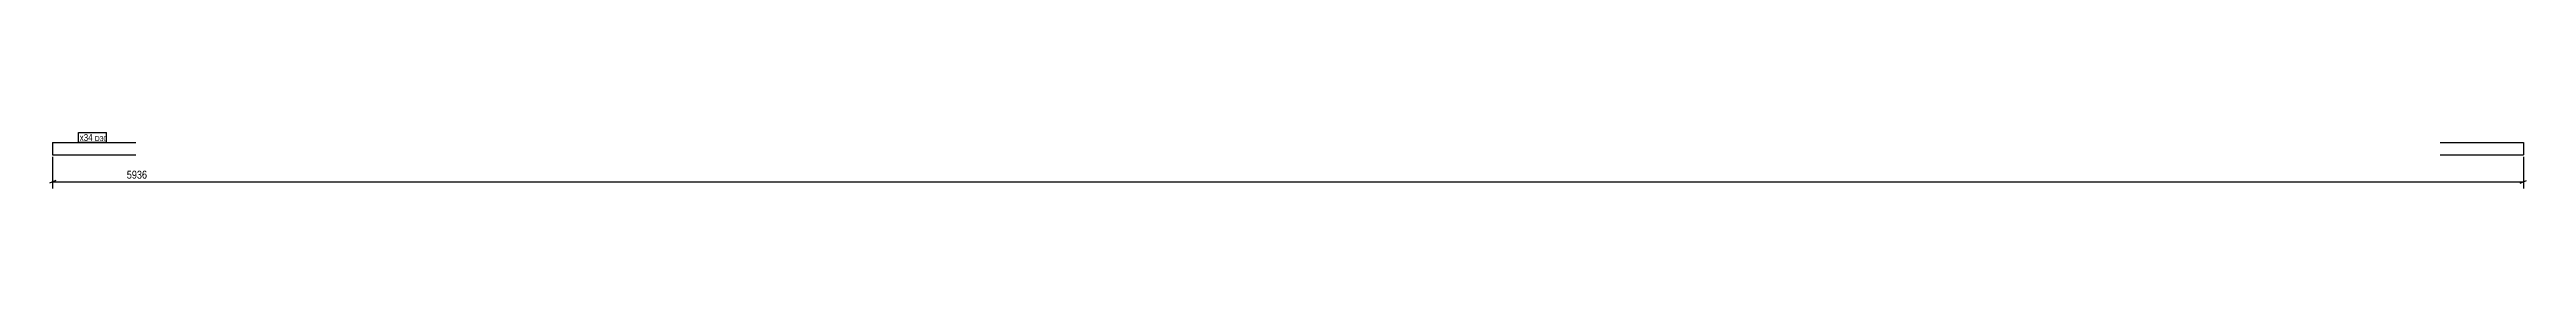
# Model space of a CAD drawing. Header units: millimetres. Extents: x 275 to 6226, y 15 to 150.
import ezdxf

# ---------------------------------------------------------------- set-up
doc = ezdxf.new("R2010")
doc.units = ezdxf.units.MM
for name, color, linetype in [('MÅLSÆTNING', 7, 'Continuous'), ('STÅL', 7, 'Continuous'), ('TEKST', 7, 'Continuous')]:
    doc.layers.add(name, color=color, linetype=linetype)
doc.styles.add('Arial Narrow', font='ARIALN.TTF', dxfattribs={"height": 0.2})

msp = doc.modelspace()

# ---------------------------------------------------------------- linework, layer by layer
at = {"layer": 'MÅLSÆTNING', "color": 7, "linetype": 'Continuous'}
for p, q in [((282.5, 91), (282.5, 15)), ((6218.3, 91), (6218.3, 15)), ((290, 34), (275, 28)), ((282.5, 31), (6218.3, 31)), ((6210.8, 28), (6225.8, 34))]:
    msp.add_line(p, q, dxfattribs=at)
at = {"layer": 'STÅL', "color": 2, "linetype": 'Continuous'}
for p, q in [((282.5, 126), (482.5, 126)), ((282.5, 126), (282.5, 103.5)), ((6018.3, 126), (6218.3, 126)), ((6218.3, 126), (6218.3, 96)), ((282.5, 103.5), (282.5, 96)), ((282.5, 96), (482.5, 96)), ((6018.3, 96), (6218.3, 96))]:
    msp.add_line(p, q, dxfattribs=at)

# ---------------------------------------------------------------- next in the draw order: wipeouts: each hides what was drawn before it
at = {"color": 0}
for points, layer in [([(6044.2, 34.8), (6044.2, 62.8), (456.6, 62.8), (456.6, 34.8)], 'MÅLSÆTNING'), ([(378.4, 129.5), (378.4, 147), (347.5, 147), (347.5, 129.5)], 'TEKST')]:
    msp.add_wipeout(points, dxfattribs=at).dxf.layer = layer

# ---------------------------------------------------------------- next in the draw order: texts
at = {"layer": 'MÅLSÆTNING', "color": 3, "style": 'Arial Narrow'}
msp.add_text('5936', height=19.09, dxfattribs=at).set_placement((460.6, 38.8))

# ---------------------------------------------------------------- next in the draw order: wipeouts: each hides what was drawn before it
at = {"color": 0}
msp.add_wipeout([(378.4, 129.5), (378.4, 147), (347.5, 147), (347.5, 129.5)], dxfattribs=at).dxf.layer = 'TEKST'

# ---------------------------------------------------------------- next in the draw order: linework, layer by layer
at = {"layer": 'TEKST', "color": 7, "linetype": 'Continuous'}
msp.add_line((344.5, 126.5), (344.5, 150), dxfattribs=at)

# ---------------------------------------------------------------- next in the draw order: wipeouts: each hides what was drawn before it
at = {"color": 0}
msp.add_wipeout([(408.8, 129.5), (408.8, 142), (383.7, 142), (383.7, 129.5)], dxfattribs=at).dxf.layer = 'TEKST'

# ---------------------------------------------------------------- next in the draw order: wipeouts: each hides what was drawn before it
msp.add_wipeout([(408.8, 129.5), (408.8, 142), (383.7, 142), (383.7, 129.5)], dxfattribs=at).dxf.layer = 'TEKST'

# ---------------------------------------------------------------- next in the draw order: linework, layer by layer
at = {"layer": 'TEKST', "color": 7, "linetype": 'Continuous'}
for p, q in [((344.5, 150), (411.8, 150)), ((344.5, 126.5), (411.8, 126.5)), ((411.8, 126.5), (411.8, 150))]:
    msp.add_line(p, q, dxfattribs=at)

# ---------------------------------------------------------------- next in the draw order: texts
at = {"layer": 'TEKST', "color": 3, "style": 'Arial Narrow'}
for s, height, p in [('x34', 16.7, (347.5, 129.5)), ('D30', 11.93, (383.7, 129.5))]:
    msp.add_text(s, height=height, dxfattribs=at).set_placement(p)

doc.saveas('drawing.dxf')
